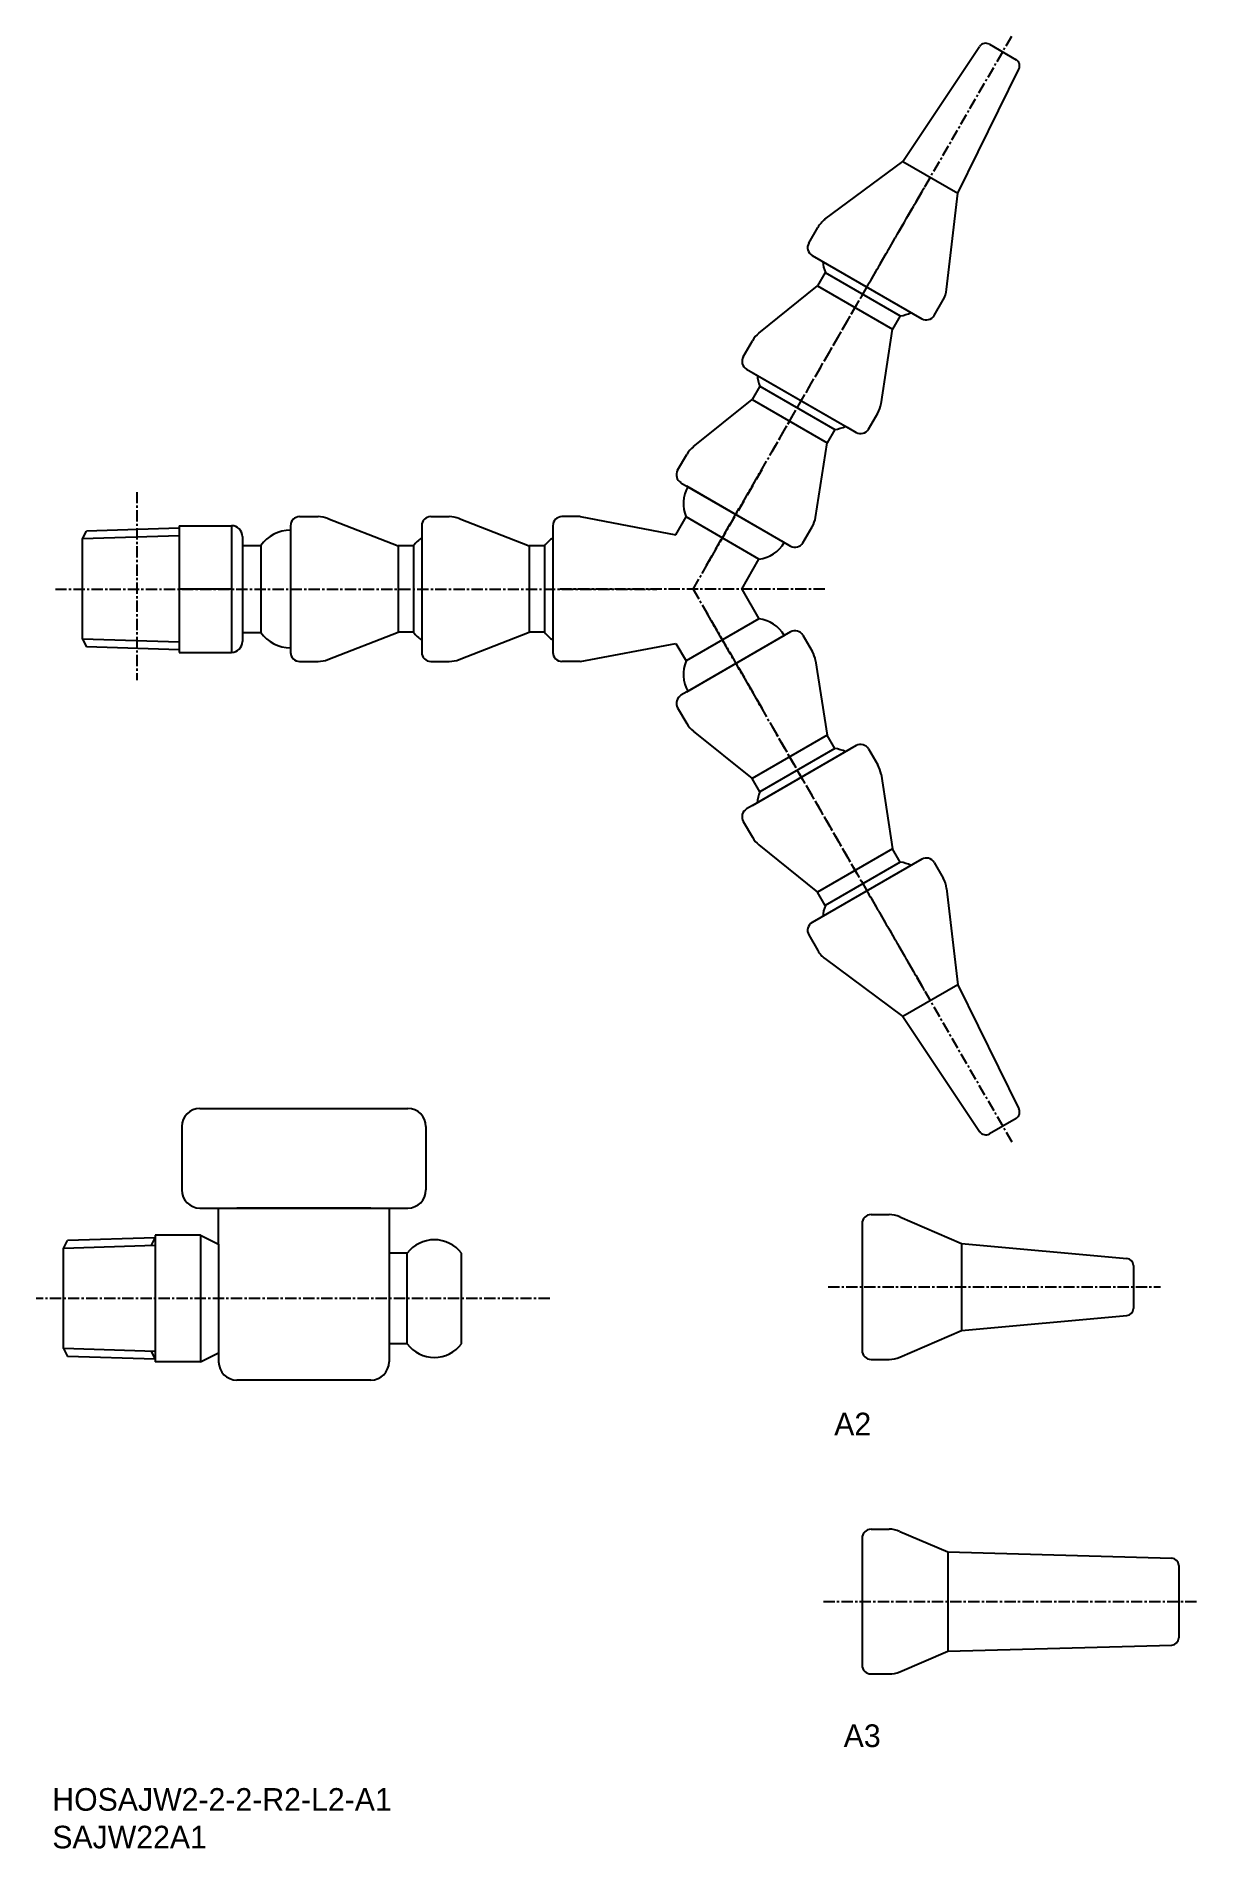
# Model space of a CAD drawing. Extents: x 384 to 512, y 423 to 623.
import ezdxf

# ---------------------------------------------------------------- set-up
doc = ezdxf.new("R2010")
doc.units = 0
doc.linetypes.add('CENTER', pattern=[2, 1.25, -0.25, 0.25, -0.25])
doc.layers.get('0').update_dxf_attribs({"linetype": 'CONTINUOUS'})
doc.layers.add('CENTER', color=1, linetype='CENTER')

msp = doc.modelspace()

# ---------------------------------------------------------------- linework, layer by layer
for p, q in [((479.7, 609.12), (488.19, 621.83)), ((489.26, 622.08), (492.21, 620.37)), ((485.76, 605.62), (492.53, 619.33)), ((471.09, 602.73), (479.7, 609.12)), ((479.7, 609.12), (485.76, 605.62)), ((484.53, 594.97), (485.76, 605.62)), ((469.3, 600.11), (470.3, 601.83)), ((469.67, 598.75), (481.79, 591.75)), ((469.67, 598.75), (481.79, 591.75)), ((469.67, 598.75), (481.79, 591.75)), ((469.67, 598.75), (481.79, 591.75)), ((471.13, 596.84), (470.28, 595.37)), ((471.13, 596.84), (479.42, 592.06)), ((471.13, 596.84), (479.42, 592.06)), ((463.79, 590.16), (470.28, 595.37)), ((470.28, 595.37), (478.57, 590.58)), ((483.16, 592.11), (484.15, 593.83)), ((479.42, 592.06), (478.57, 590.58)), ((462.05, 587.55), (463.07, 589.32)), ((477.3, 582.36), (478.57, 590.58)), ((462.42, 586.19), (473.55, 579.76)), ((463.05, 585.82), (473.91, 579.55)), ((456.54, 577.6), (463.03, 582.81)), ((463.88, 584.28), (463.03, 582.81)), ((463.03, 582.81), (471.32, 578.03)), ((463.88, 584.28), (472.17, 579.5)), ((463.88, 584.28), (472.17, 579.5)), ((475.91, 579.55), (476.93, 581.32)), ((472.17, 579.5), (471.32, 578.03)), ((473.55, 579.76), (474.54, 579.19)), ((470.05, 569.8), (471.32, 578.03)), ((454.8, 575), (455.82, 576.76)), ((455.17, 573.63), (466.3, 567.2)), ((455.8, 573.27), (466.66, 566.99)), ((399.7, 568.88), (399.7, 554.88)), ((399.7, 568.88), (399.7, 554.88)), ((399.7, 568.88), (405.5, 568.88)), ((405.5, 568.88), (405.5, 554.88)), ((412.02, 568.88), (412.02, 556.03)), ((413.02, 569.88), (415.06, 569.88)), ((416.14, 569.68), (423.9, 566.67)), ((426.52, 568.88), (426.52, 556.03)), ((427.52, 569.88), (429.56, 569.88)), ((430.64, 569.68), (438.4, 566.67)), ((468.66, 567), (469.68, 568.76)), ((406.7, 567.68), (406.7, 556.08)), ((412.02, 568.16), (412.02, 555.61)), ((426.52, 568.16), (426.52, 555.61)), ((466.3, 567.2), (467.29, 566.63)), ((408.72, 566.68), (408.72, 557.08)), ((425.6, 566.67), (423.9, 566.67)), ((423.9, 566.67), (423.9, 557.1)), ((425.6, 566.67), (425.6, 557.1)), ((425.6, 566.67), (425.6, 557.1)), ((440.1, 566.67), (438.4, 566.67)), ((438.4, 566.67), (438.4, 557.1)), ((440.1, 566.67), (440.1, 557.1)), ((440.1, 566.67), (440.1, 557.1)), ((405.5, 561.88), (399.7, 561.88)), ((416.14, 554.09), (423.9, 557.1)), ((425.6, 557.1), (423.9, 557.1)), ((430.64, 554.09), (438.4, 557.1)), ((440.1, 557.1), (438.4, 557.1)), ((466.66, 556.77), (455.8, 550.5)), ((467.29, 557.14), (456.16, 550.71)), ((468.66, 556.77), (469.68, 555.01)), ((399.7, 554.88), (405.5, 554.88)), ((412.02, 556.03), (412.02, 554.88)), ((426.52, 556.03), (426.52, 554.88)), ((413.02, 553.88), (415.06, 553.88)), ((427.52, 553.88), (429.56, 553.88)), ((470.05, 553.96), (471.32, 545.74)), ((454.8, 548.77), (455.82, 547.01)), ((456.16, 550.71), (455.17, 550.14)), ((456.54, 546.17), (463.03, 540.95)), ((471.32, 545.74), (463.03, 540.95)), ((472.17, 544.27), (471.32, 545.74)), ((473.91, 544.21), (463.05, 537.94)), ((474.54, 544.58), (463.41, 538.15)), ((472.17, 544.27), (463.88, 539.48)), ((472.17, 544.27), (463.88, 539.48)), ((475.91, 544.21), (476.93, 542.45)), ((463.88, 539.48), (463.03, 540.95)), ((477.3, 541.41), (478.57, 533.18)), ((463.41, 538.15), (462.42, 537.58)), ((462.05, 536.21), (463.07, 534.45)), ((463.79, 533.61), (470.28, 528.4)), ((478.57, 533.18), (470.28, 528.4)), ((479.42, 531.71), (478.57, 533.18)), ((481.79, 532.02), (469.67, 525.02)), ((481.79, 532.02), (469.67, 525.02)), ((481.79, 532.02), (469.67, 525.02)), ((481.79, 532.02), (469.67, 525.02)), ((479.42, 531.71), (471.13, 526.93)), ((479.42, 531.71), (471.13, 526.93)), ((483.16, 531.66), (484.15, 529.93)), ((484.53, 528.8), (485.76, 518.15)), ((471.13, 526.93), (470.28, 528.4)), ((469.3, 523.66), (470.3, 521.93)), ((471.09, 521.04), (479.7, 514.65)), ((485.76, 518.15), (479.7, 514.65)), ((485.76, 518.15), (492.52, 504.44)), ((479.7, 514.65), (488.19, 501.94)), ((492.21, 503.39), (489.26, 501.69)), ((476.19, 492.76), (478.17, 492.76)), ((475.19, 491.76), (475.19, 477.76)), ((475.19, 491.76), (475.19, 477.76)), ((475.19, 491.76), (475.19, 477.76)), ((479.36, 492.51), (486.19, 489.57)), ((486.19, 489.57), (504.46, 487.91)), ((486.19, 489.57), (486.19, 479.95)), ((505.19, 487.12), (505.19, 482.4)), ((486.19, 479.95), (504.46, 481.6)), ((479.36, 477), (486.19, 479.95)), ((476.19, 476.76), (478.17, 476.76)), ((475.19, 457), (475.19, 443)), ((475.19, 457), (475.19, 443)), ((475.19, 457), (475.19, 443)), ((475.19, 457), (475.19, 443)), ((476.19, 458), (478.17, 458)), ((479.35, 457.76), (484.67, 455.49)), ((484.69, 455.49), (509.42, 454.8)), ((484.69, 455.49), (484.69, 444.51)), ((510.19, 454), (510.19, 446)), ((484.69, 444.51), (509.42, 445.2)), ((479.35, 442.24), (484.69, 444.51)), ((476.19, 442), (478.18, 442))]:
    msp.add_line(p, q)
at = {"color": 7, "linetype": 'CONTINUOUS'}
for p, q in [((441.02, 568.88), (441.02, 554.88)), ((444.02, 569.88), (442.02, 569.88)), ((444.02, 569.88), (454.61, 567.88)), ((454.61, 567.88), (455.74, 569.84)), ((463.79, 565.19), (455.74, 569.84)), ((389.02, 567.42), (389.47, 568.29)), ((389.02, 556.35), (389.02, 567.42)), ((399.7, 568.61), (389.47, 568.29)), ((406.7, 566.68), (408.72, 566.68)), ((461.89, 561.88), (463.79, 565.19)), ((461.89, 561.88), (463.79, 558.58)), ((406.7, 557.08), (408.72, 557.08)), ((463.79, 558.58), (455.74, 553.93)), ((389.02, 556.35), (389.47, 555.48)), ((399.7, 555.16), (389.47, 555.48)), ((444.02, 553.88), (454.61, 555.88)), ((454.61, 555.88), (455.74, 553.93)), ((444.02, 553.88), (442.02, 553.88)), ((401.99, 504.48), (424.99, 504.48)), ((399.99, 502.48), (399.99, 495.48)), ((426.99, 502.48), (426.99, 495.48)), ((401.99, 493.48), (424.99, 493.48)), ((404.07, 489.48), (404.07, 493.48)), ((420.91, 493.48), (406.07, 493.48)), ((422.91, 493.48), (422.91, 476.48)), ((386.91, 489.02), (387.36, 489.89)), ((386.91, 477.95), (386.91, 489.02)), ((397.07, 490.19), (387.36, 489.89)), ((397.07, 490.48), (397.07, 476.48)), ((402.07, 490.48), (397.07, 490.48)), ((402.07, 490.48), (402.07, 476.48)), ((402.07, 490.48), (404.07, 489.48)), ((404.07, 489.48), (404.07, 477.48)), ((424.91, 488.48), (422.91, 488.48)), ((424.91, 478.48), (424.91, 488.48)), ((430.91, 478.48), (430.91, 488.48)), ((386.91, 477.95), (387.36, 477.08)), ((397.07, 476.77), (387.36, 477.08)), ((402.07, 476.48), (404.07, 477.48)), ((404.07, 477.48), (404.07, 476.48)), ((424.91, 478.48), (422.91, 478.48)), ((402.07, 476.48), (397.07, 476.48)), ((420.91, 474.48), (406.07, 474.48))]:
    msp.add_line(p, q, dxfattribs=at)
at = {"color": 3, "linetype": 'CONTINUOUS'}
for p, q in [((399.7, 567.75), (389.02, 567.42)), ((399.7, 556.01), (389.02, 556.35)), ((397.07, 489.33), (386.91, 489.02)), ((396.62, 489.32), (397.07, 490.19)), ((397.07, 477.63), (386.91, 477.95)), ((396.62, 477.64), (397.07, 476.77))]:
    msp.add_line(p, q, dxfattribs=at)
for centre, radius, start, end in [((488.86, 621.38), 0.8, 60, 146.2453), ((491.81, 619.68), 0.8, 333.7404, 60), ((472.9, 600.33), 3, 126.9109, 150), ((470.17, 599.61), 1, 150, 240), ((481.56, 595.33), 3, 330, 353.0389), ((482.29, 592.61), 1, 240, 330), ((465.67, 587.82), 3, 128.7832, 150), ((462.92, 587.05), 1, 150, 240), ((474.33, 582.82), 3, 330, 351.2168), ((475.04, 580.05), 1, 240, 330), ((458.42, 575.26), 3, 128.7832, 150), ((455.67, 574.5), 1, 150, 240), ((405.5, 567.68), 1.2, 0, 90), ((413.02, 568.88), 1, 90, 180), ((415.06, 566.88), 3, 68.7832, 90), ((427.52, 568.88), 1, 90, 180), ((429.56, 566.88), 3, 68.7832, 90), ((467.08, 570.26), 3, 330, 351.2168), ((467.79, 567.5), 1, 240, 330), ((467.79, 556.27), 1, 30, 120), ((405.5, 556.08), 1.2, 270, 0), ((413.02, 554.88), 1, 180, 270), ((427.52, 554.88), 1, 180, 270), ((467.08, 553.51), 3, 8.7832, 30), ((415.06, 556.88), 3, 270, 291.2168), ((429.56, 556.88), 3, 270, 291.2168), ((455.67, 549.27), 1, 120, 210), ((458.42, 548.51), 3, 210, 231.2168), ((475.04, 543.71), 1, 30, 120), ((474.33, 540.95), 3, 8.7832, 30), ((462.92, 536.71), 1, 120, 210), ((465.67, 535.95), 3, 210, 231.2168), ((482.29, 531.16), 1, 30, 120), ((481.56, 528.43), 3, 6.9109, 30), ((470.17, 524.16), 1, 120, 210), ((472.9, 523.43), 3, 210, 233.0389), ((491.81, 504.08), 0.8, 300, 26.2453), ((488.86, 502.38), 0.8, 213.7404, 300), ((476.19, 491.76), 1, 90, 180), ((478.17, 489.76), 3, 66.68, 90), ((504.39, 487.12), 0.8, 0, 84.8273), ((504.39, 482.4), 0.8, 275.1727, 0), ((476.19, 477.76), 1, 180, 270), ((478.17, 479.76), 3, 270, 293.32), ((476.19, 457), 1, 90, 180), ((478.17, 455), 3, 66.9109, 90), ((509.39, 454), 0.8, 0, 88), ((509.39, 446), 0.8, 272, 0), ((476.19, 443), 1, 180, 270), ((478.18, 445), 3, 270, 293.0389)]:
    msp.add_arc(centre, radius, start, end)
at = {"color": 7, "linetype": 'CONTINUOUS'}
for centre, radius, start, end in [((475.37, 598.5), 4.55, 185.4351, 201.4281), ((478.74, 596.56), 4.55, 278.5719, 294.5649), ((468.12, 585.95), 4.55, 185.4351, 201.4281), ((471.49, 584), 4.55, 278.5719, 294.5649), ((459.19, 571.31), 3.75, 150, 203.1301), ((442.02, 568.88), 1, 90, 180), ((412.02, 564.33), 4.05, 90, 144.5107), ((429.16, 563.83), 4.55, 125.4351, 141.4281), ((443.66, 563.83), 4.55, 125.4351, 141.4281), ((463.35, 568.91), 3.75, 276.8699, 330), ((412.02, 559.44), 4.05, 215.4893, 270), ((429.16, 559.94), 4.55, 218.5719, 234.5649), ((443.66, 559.94), 4.55, 218.5719, 234.5649), ((463.35, 554.86), 3.75, 30, 83.1301), ((442.02, 554.88), 1, 180, 270), ((459.19, 552.46), 3.75, 156.8699, 210), ((471.49, 539.77), 4.55, 65.4351, 81.4281), ((468.12, 537.82), 4.55, 158.5719, 174.5649), ((478.74, 527.21), 4.55, 65.4351, 81.4281), ((475.37, 525.26), 4.55, 158.5719, 174.5649), ((401.99, 502.48), 2, 90, 180), ((424.99, 502.48), 2, 0, 90), ((401.99, 495.48), 2, 180, 270), ((424.99, 495.48), 2, 270, 0), ((427.91, 486.23), 3.75, 36.8699, 143.1301), ((427.91, 480.73), 3.75, 216.8699, 323.1301), ((406.07, 476.48), 2, 180, 270), ((420.91, 476.48), 2, 270, 0)]:
    msp.add_arc(centre, radius, start, end, dxfattribs=at)
at = {"layer": 'CENTER', "color": 1, "linetype": 'CENTER'}
for p, q in [((475.12, 594.18), (491.73, 622.96)), ((465.25, 577.08), (482.08, 606.25)), ((458, 564.52), (474.83, 593.69)), ((456.52, 561.88), (464.27, 575.31)), ((395.03, 572.6), (395.03, 551.8)), ((386.02, 561.88), (452.5, 561.88)), ((471.06, 561.88), (441.72, 561.88)), ((456.52, 561.88), (464.27, 548.46)), ((458, 559.24), (474.83, 530.08)), ((465.25, 546.69), (482.08, 517.52)), ((475.12, 529.59), (491.73, 500.81)), ((440.67, 483.48), (383.91, 483.48))]:
    msp.add_line(p, q, dxfattribs=at)
at = {"layer": 'CENTER', "linetype": 'CENTER'}
for p, q in [((471.44, 484.76), (508.19, 484.76)), ((470.92, 450), (512.19, 450))]:
    msp.add_line(p, q, dxfattribs=at)

# ---------------------------------------------------------------- texts
at = {"color": 7, "linetype": 'CONTINUOUS'}
for s, p in [('A2', (472.11, 468.37)), ('A3', (473.16, 433.93)), ('HOSAJW2-2-2-R2-L2-A1', (385.68, 426.89)), ('SAJW22A1', (385.68, 422.73))]:
    msp.add_text(s, height=2.5, dxfattribs=at).set_placement(p)

doc.saveas('drawing.dxf')
